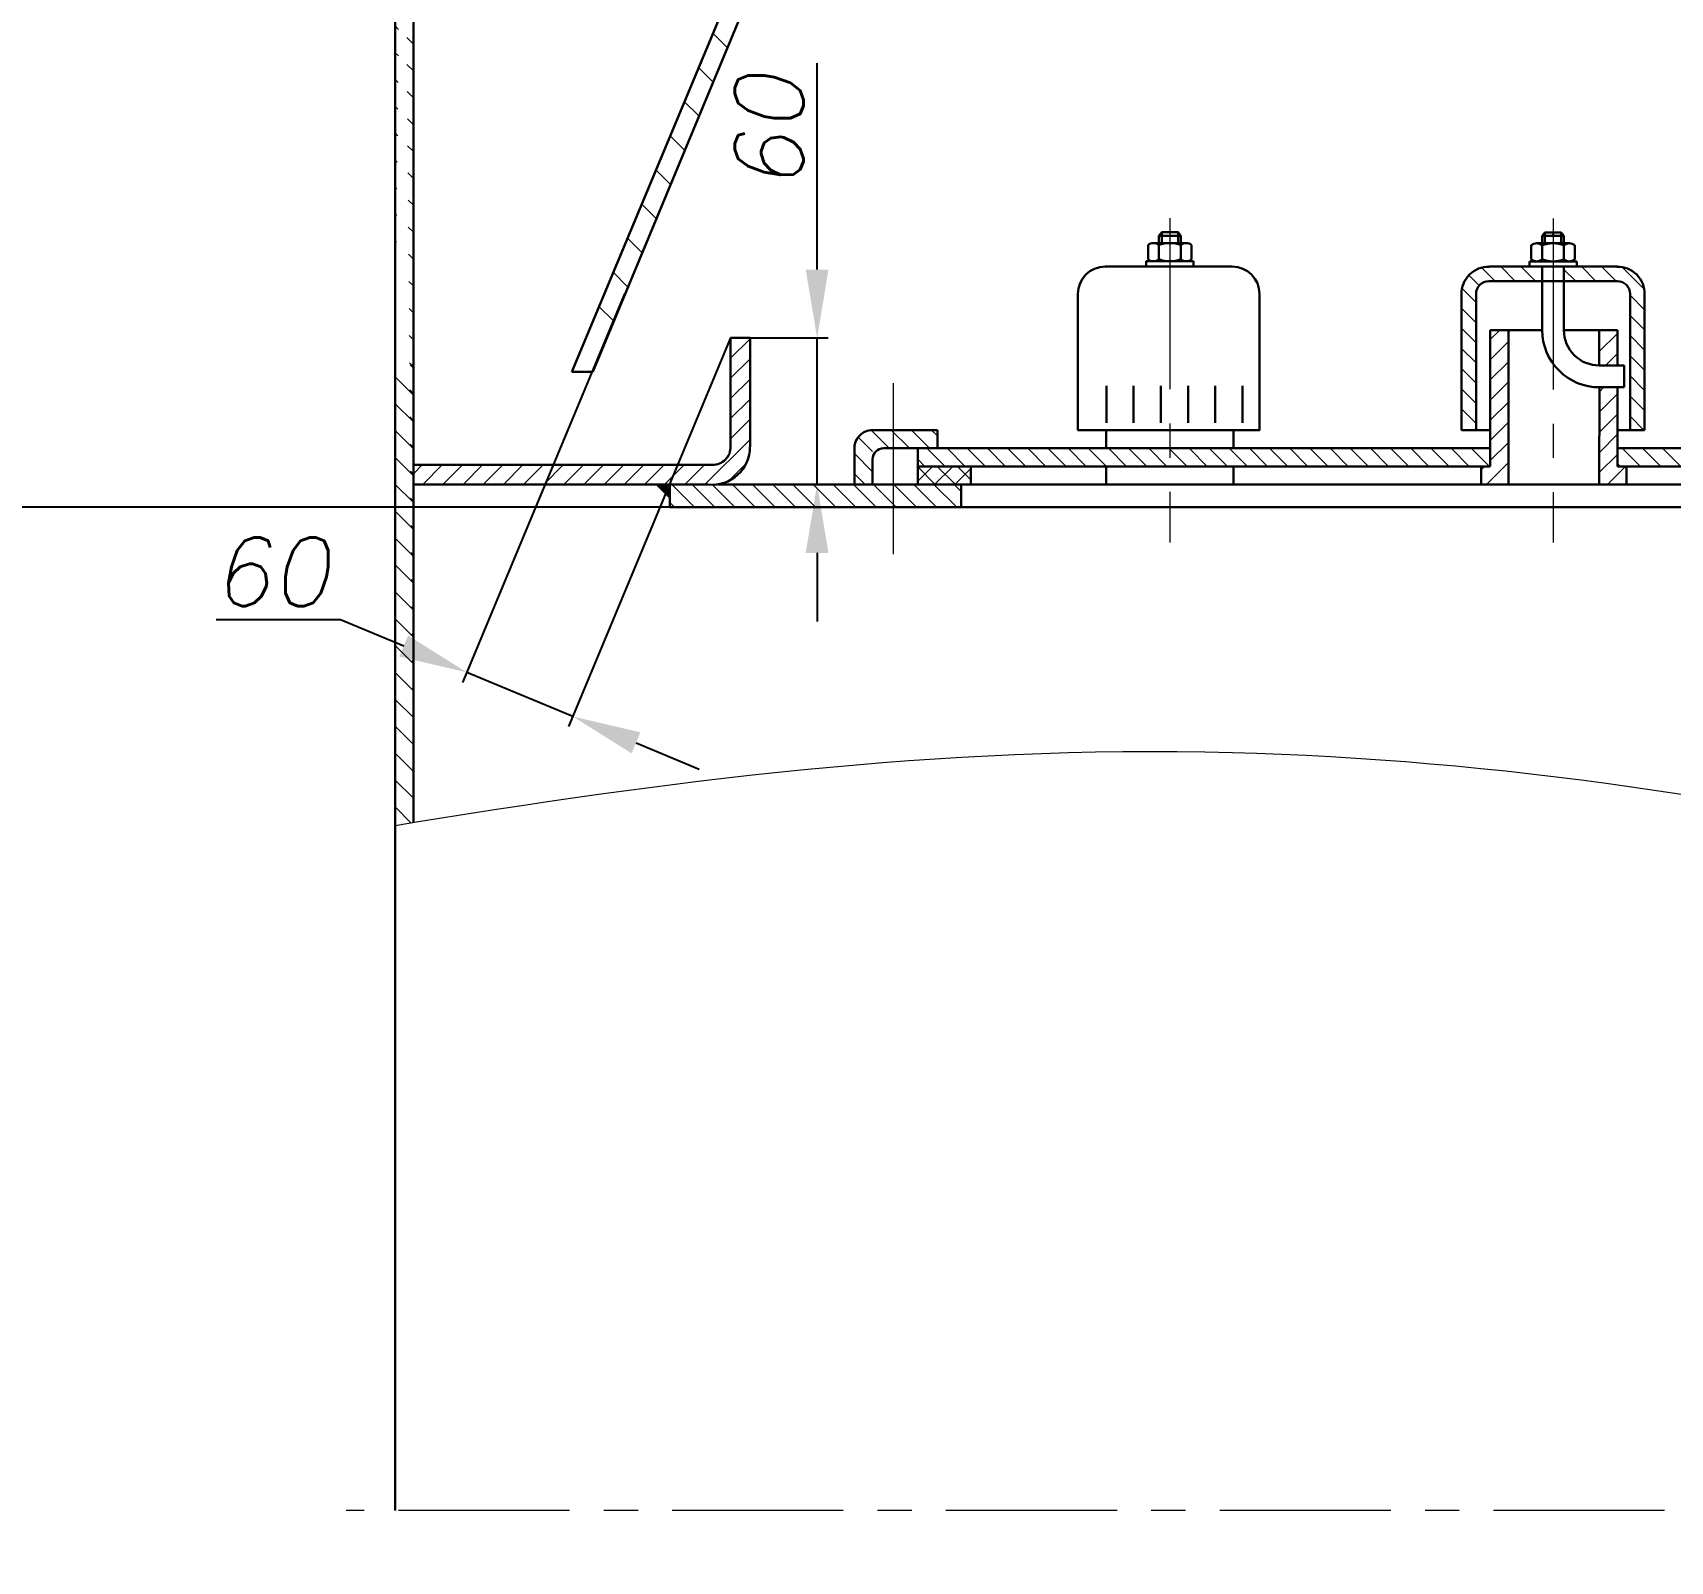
# Model space of a CAD drawing. Extents: x -45808 to 5458, y -9631 to 5897.
# Drawn here: x -44929 to -44330, y -3347 to -2788 of the extents above; entities that cross this region are included whole.
import ezdxf

# ---------------------------------------------------------------- set-up
doc = ezdxf.new("R2010")
doc.units = 0
doc.header["$LTSCALE"] = 50
doc.header["$MEASUREMENT"] = 0
doc.linetypes.add('CENTER', pattern=[2, 1.25, -0.25, 0.25, -0.25])
doc.layers.get('DEFPOINTS').update_dxf_attribs({"linetype": 'CONTINUOUS'})
for name, color, linetype, lineweight in [('Dam', 2, 'CONTINUOUS', 30), ('kthuoc', 3, 'CONTINUOUS', 13), ('Net manh', 3, 'CONTINUOUS', 13), ('Tam dut', 1, 'CENTER', 13)]:
    doc.layers.add(name, color=color, linetype=linetype, lineweight=lineweight)
doc.styles.add('chu2.5', font='txt.shx', dxfattribs={"oblique": 10, "height": 25})
doc.dimstyles.new('Copy of kichthuoc2.5', dxfattribs={"dimtxt": 25, "dimasz": 25, "dimexe": 4, "dimexo": 0, "dimgap": 5, "dimtad": 1, "dimdec": 0, "dimzin": 0, "dimdsep": 46, "dimtxsty": 'chu2.5', "dimcen": 5, "dimclrd": 256, "dimclre": 256, "dimclrt": 256, "dimadec": 0, "dimazin": 0, "dimtfac": 1, "dimtdec": 0, "dimtmove": 0, "dimatfit": 0, "dimfxl": 1, "dimtolj": 1, "dimtzin": 0, "dimarcsym": 0})
doc.dimstyles.new('kichthuoc2.5', dxfattribs={"dimtxt": 25, "dimasz": 25, "dimexe": 4, "dimexo": 0, "dimgap": 5, "dimtad": 1, "dimtoh": 1, "dimdec": 0, "dimzin": 0, "dimdsep": 46, "dimtxsty": 'chu2.5', "dimcen": 5, "dimclrd": 256, "dimclre": 256, "dimclrt": 256, "dimadec": 0, "dimazin": 0, "dimtfac": 1, "dimtdec": 0, "dimtmove": 0, "dimatfit": 0, "dimfxl": 1, "dimtolj": 1, "dimtzin": 0, "dimarcsym": 0})
pattern_1 = [(45, (-17245.7, -6663.9717), (-3.6828478, 3.6828478), [])]

# ---------------------------------------------------------------- blocks, each defined once
blk = doc.blocks.new('*D26')
at = {"layer": 'DEFPOINTS', "color": 0}
for p in [(-44549.91, -2628.5), (-44955.12, -2961.83), (-44643.84, -2961.83)]:
    blk.add_point(p, dxfattribs=at)
at = {"layer": 'kthuoc', "lineweight": -2}
for p, q in [((-44549.91, -2628.5), (-44959.12, -2628.5)), ((-44955.12, -2653.5), (-44955.12, -2936.83)), ((-44643.84, -2961.83), (-44959.12, -2961.83))]:
    blk.add_line(p, q, dxfattribs=at)
at = {"layer": 'kthuoc'}
for points in [[(-44959.29, -2653.5), (-44950.96, -2653.5), (-44955.12, -2628.5)], [(-44959.29, -2936.83), (-44950.96, -2936.83), (-44955.12, -2961.83)]]:
    blk.add_solid(points, dxfattribs=at)
at = {"layer": 'kthuoc', "insert": (-44972.62, -2795.17), "char_height": 25, "attachment_point": 5, "rotation": 90, "style": 'chu2.5'}
blk.add_mtext('\\A1;300', dxfattribs=at)
blk = doc.blocks.new('*D25')
at = {"layer": 'DEFPOINTS', "color": 0}
for p in [(-45149.95, -2286.87), (-45079.23, -4635.77), (-44759.59, -4635.77)]:
    blk.add_point(p, dxfattribs=at)
at = {"layer": 'kthuoc', "lineweight": -2}
for p, q in [((-45149.95, -2286.87), (-45075.23, -2286.87)), ((-45079.23, -2311.87), (-45079.23, -4610.77)), ((-44759.59, -4635.77), (-45083.23, -4635.77))]:
    blk.add_line(p, q, dxfattribs=at)
at = {"layer": 'kthuoc'}
for points in [[(-45083.4, -2311.87), (-45075.07, -2311.87), (-45079.23, -2286.87)], [(-45083.4, -4610.77), (-45075.07, -4610.77), (-45079.23, -4635.77)]]:
    blk.add_solid(points, dxfattribs=at)
at = {"layer": 'kthuoc', "insert": (-45096.73, -3461.32), "char_height": 25, "attachment_point": 5, "rotation": 90, "style": 'chu2.5'}
blk.add_mtext('\\A1;4000', dxfattribs=at)
blk = doc.blocks.new('*D4')
at = {"layer": 'DEFPOINTS', "color": 0}
for p in [(-45168.76, -2286.87), (-44762.59, -2286.87), (-44999.46, -7319.94)]:
    blk.add_point(p, dxfattribs=at)
at = {"layer": 'kthuoc', "lineweight": -2}
for p, q in [((-44762.59, -2286.87), (-45172.76, -2286.87)), ((-45168.76, -7294.94), (-45168.76, -2311.87)), ((-44999.46, -7319.94), (-45172.76, -7319.94))]:
    blk.add_line(p, q, dxfattribs=at)
at = {"layer": 'kthuoc'}
for points in [[(-45172.93, -2311.87), (-45164.6, -2311.87), (-45168.76, -2286.87)], [(-45172.93, -7294.94), (-45164.6, -7294.94), (-45168.76, -7319.94)]]:
    blk.add_solid(points, dxfattribs=at)
at = {"layer": 'kthuoc', "insert": (-45186.26, -4803.41), "char_height": 25, "attachment_point": 5, "rotation": 90, "style": 'chu2.5'}
blk.add_mtext('\\A1;7400', dxfattribs=at)
blk = doc.blocks.new('*D46')
at = {"layer": 'DEFPOINTS', "color": 0}
for p in [(-44712.4, -2883.86), (-44673.69, -2899.99), (-44770.04, -3022.17)]:
    blk.add_point(p, dxfattribs=at)
at = {"layer": 'Net manh', "lineweight": -2}
for p, q in [((-44712.4, -2883.86), (-44771.58, -3025.87)), ((-44673.69, -2899.99), (-44732.87, -3042)), ((-44816.19, -3002.94), (-44861.63, -3002.94)), ((-44793.11, -3012.56), (-44816.19, -3002.94)), ((-44731.33, -3038.3), (-44770.04, -3022.17)), ((-44708.25, -3047.92), (-44685.18, -3057.54))]:
    blk.add_line(p, q, dxfattribs=at)
at = {"layer": 'Net manh'}
for points in [[(-44791.51, -3008.71), (-44794.72, -3016.4), (-44770.04, -3022.17)], [(-44706.65, -3044.07), (-44709.86, -3051.77), (-44731.33, -3038.3)]]:
    blk.add_solid(points, dxfattribs=at)
at = {"layer": 'Net manh', "insert": (-44841.41, -2985.44), "char_height": 25, "attachment_point": 5, "style": 'chu2.5'}
blk.add_mtext('\\A1;60', dxfattribs=at)
blk = doc.blocks.new('*D47')
at = {"layer": 'DEFPOINTS', "color": 0}
for p in [(-44670.15, -2899.99), (-44642.09, -2953.54), (-44642.09, -2953.54)]:
    blk.add_point(p, dxfattribs=at)
at = {"layer": 'kthuoc', "lineweight": -2}
for p, q in [((-44642.09, -2874.99), (-44642.09, -2799.55)), ((-44670.15, -2899.99), (-44638.09, -2899.99)), ((-44642.09, -2953.54), (-44642.09, -2899.99)), ((-44642.09, -2953.54), (-44646.09, -2953.54)), ((-44642.09, -2978.54), (-44642.09, -3003.54))]:
    blk.add_line(p, q, dxfattribs=at)
at = {"layer": 'kthuoc'}
for points in [[(-44646.26, -2874.99), (-44637.93, -2874.99), (-44642.09, -2899.99)], [(-44646.26, -2978.54), (-44637.93, -2978.54), (-44642.09, -2953.54)]]:
    blk.add_solid(points, dxfattribs=at)
at = {"layer": 'kthuoc', "insert": (-44659.59, -2824.77), "char_height": 25, "attachment_point": 5, "rotation": 90, "style": 'chu2.5'}
blk.add_mtext('\\A1;60', dxfattribs=at)

msp = doc.modelspace()

# ---------------------------------------------------------------- hatches: boundary and pattern name
at = {"layer": 'Dam'}
h = msp.add_hatch(dxfattribs=at)
h.set_pattern_fill('ANSI31', color=2, scale=0.00066335, style=0)
h.set_pattern_definition([(135, (-44221.14758781, -7317.78568798), (5.86324030835e-05, 5.86324030835e-05), [])])
h.paths.add_polyline_path([(-44700.69, -2953.54), (-44695.94, -2953.54), (-44695.94, -2958.29)])
at = {"layer": 'Net manh'}
h = msp.add_hatch(dxfattribs=at)
h.set_pattern_fill('ANSI31', color=256, scale=55.555556, angle=90, style=0)
h.set_pattern_definition([(135, (-45077.059, -6315.665), (-4.910464, -4.910464), [])])
edge = h.paths.add_edge_path()
edge.add_line((-44789.59, -2290.87), (-44789.59, -3077.13))
edge.add_line((-44796.26, -2286.87), (-44796.26, -2907.12))
h = msp.add_hatch(dxfattribs=at)
h.set_pattern_fill('ANSI31', color=256, scale=100, angle=90, style=0)
h.set_pattern_definition([(135, (-393.232, 0), (-8.8388348, -8.8388348), [])])
h.paths.add_polyline_path([(-44659.51, -2586.45), (-44666.14, -2586.45), (-44666.14, -2754.76), (-44666.14, -2755.18), (-44726.03, -2898.13), (-44718.35, -2898.13), (-44659.51, -2756.93)])
h = msp.add_hatch(dxfattribs=at)
h.set_pattern_fill('ANSI31', color=256, scale=41.666667, angle=90, style=0)
h.set_pattern_definition([(135, (-17245.7, -6663.9717), (-3.6828478, -3.6828478), [])])
h.paths.add_polyline_path([(-44401.36, -2883.89, -0.414214), (-44396.72, -2879.25), (-44383.45, -2879.25), (-44377.2, -2879.25), (-44377.2, -2873.94), (-44383.45, -2873.94), (-44396.72, -2873.94, 0.414214), (-44406.67, -2883.89), (-44406.67, -2933.64), (-44401.61, -2933.64)])
h.paths.add_polyline_path([(-44339.77, -2883.89, 0.414214), (-44349.72, -2873.94), (-44362.98, -2873.94), (-44369.24, -2873.94), (-44369.24, -2879.25), (-44362.98, -2879.25), (-44349.72, -2879.25, -0.414214), (-44345.07, -2883.89), (-44345.07, -2933.64), (-44339.77, -2933.64)])
h = msp.add_hatch(dxfattribs=at)
h.set_pattern_fill('ANSI31', color=256, scale=41.666667, style=0)
h.set_pattern_definition([(45, (-393.232, 0), (-3.6828478, 3.6828478), [])])
h.paths.add_polyline_path([(-44666.6, -2939.81), (-44666.6, -2899.99), (-44667.02, -2899.99), (-44673.28, -2899.99), (-44673.69, -2899.99), (-44673.69, -2939.7, -0.429065), (-44680.33, -2946.37), (-44789.18, -2946.37), (-44789.59, -2946.37), (-44789.59, -2953.54), (-44689.94, -2953.54), (-44681.74, -2953.54, 0.441036)])
h = msp.add_hatch(dxfattribs=at)
h.set_pattern_fill('ANSI31', color=256, scale=41.666667, style=0)
h.set_pattern_definition(pattern_1)
h.paths.add_polyline_path([(-44389.52, -2897.16), (-44396.15, -2897.16), (-44396.15, -2946.91), (-44397.96, -2946.91), (-44399.47, -2946.91), (-44399.47, -2953.54), (-44389.52, -2953.54)])
h = msp.add_hatch(dxfattribs=at)
h.set_pattern_fill('ANSI31', color=256, scale=41.666667, style=0)
h.set_pattern_definition(pattern_1)
h.paths.add_polyline_path([(-44349.72, -2897.16), (-44356.35, -2897.16), (-44356.35, -2910.04), (-44349.72, -2910.04)])
h = msp.add_hatch(dxfattribs=at)
h.set_pattern_fill('ANSI31', color=256, scale=55.555556, angle=90, style=0)
h.set_pattern_definition([(135, (-393.232, 0), (-4.9104638, -4.9104638), [])])
edge = h.paths.add_edge_path()
edge.add_line((-44789.59, -2909.85), (-44796.26, -2909.85))
edge.add_line((-44796.26, -2909.85), (-44796.26, -3078.22))
edge.add_spline(control_points=[(-44796.26, -3078.22), (-44794.04, -3077.86), (-44791.82, -3077.5), (-44789.59, -3077.13)], knot_values=[1863.433771, 1863.433771, 1863.433771, 1863.433771, 1875.610989, 1875.610989, 1875.610989, 1875.610989], degree=3, periodic=0)
edge.add_line((-44789.59, -3077.13), (-44789.59, -2909.85))
h = msp.add_hatch(dxfattribs=at)
h.set_pattern_fill('ANSI31', color=256, scale=41.666667, style=0)
h.set_pattern_definition(pattern_1)
h.paths.add_polyline_path([(-44349.72, -2918), (-44356.25, -2918), (-44356.35, -2953.51), (-44346.4, -2953.54), (-44346.4, -2946.91), (-44349.72, -2946.91)])
h = msp.add_hatch(dxfattribs=at)
h.set_pattern_fill('ANSI31', color=256, scale=41.666667, angle=90, style=0)
h.set_pattern_definition([(135, (-17321.789, -6663.9717), (-3.6828478, -3.6828478), [])])
h.paths.add_polyline_path([(-44621.84, -2933.64), (-44598.14, -2933.64), (-44598.14, -2940.27), (-44621.84, -2940.27), (-44621.84, -2953.54), (-44628.48, -2953.54), (-44628.48, -2940.27, -0.414214)])
h = msp.add_hatch(dxfattribs=at)
h.set_pattern_fill('ANSI31', color=256, scale=41.666667, angle=90, style=0)
h.set_pattern_definition([(135, (-39927.7703, -9374.889), (-3.6828478, -3.6828478), [])])
h.paths.add_polyline_path([(-44589.11, -2940.27), (-44605.34, -2940.27), (-44605.34, -2946.91), (-44513.22, -2946.91), (-44513.22, -2940.27)])
h.paths.add_polyline_path([(-44396.15, -2946.91), (-44396.15, -2940.27), (-44513.22, -2940.27), (-44513.22, -2946.91)])
h = msp.add_hatch(dxfattribs=at)
h.set_pattern_fill('ANSI31', color=256, scale=41.666667, angle=90, style=0)
h.set_pattern_definition([(135, (-39924.146, -9374.889), (-3.6828478, -3.6828478), [])])
h.paths.add_polyline_path([(-44294.7, -2946.91), (-44294.7, -2940.27), (-44349.69, -2940.27), (-44349.69, -2946.91), (-44346.4, -2946.91)])
h = msp.add_hatch(dxfattribs=at)
h.set_pattern_fill('ANSI37', color=256, scale=41.666667, style=0)
h.set_pattern_definition([(45, (-19717.7116, -6702.5597), (-3.6828478, 3.6828478), []), (135, (-19717.7116, -6702.5597), (-3.6828478, -3.6828478), [])])
h.paths.add_polyline_path([(-44585.93, -2946.91), (-44605.34, -2946.91), (-44605.34, -2953.54), (-44585.93, -2953.54)])
h = msp.add_hatch(dxfattribs=at)
h.set_pattern_fill('ANSI31', color=256, scale=41.66667, angle=90, style=0)
h.paths.add_polyline_path([(-44679.14, -2953.54, -0.047094), (-44681.74, -2953.54), (-44695.94, -2953.54), (-44695.94, -2961.83), (-44614.29, -2961.83), (-44614.29, -2953.54)])
h.paths.add_polyline_path([(-44589.5, -2961.83), (-44589.5, -2953.54), (-44614.29, -2953.54), (-44614.29, -2961.83)])

# ---------------------------------------------------------------- linework, layer by layer
at = {"layer": 'Dam', "color": 2}
for p, q in [((-44796.26, -2286.87), (-44796.26, -2907.12)), ((-44789.59, -2290.87), (-44789.59, -3077.13)), ((-44666.14, -2755.18), (-44731.68, -2912.33)), ((-44659.51, -2756.93), (-44723.98, -2912.33)), ((-44673.69, -2939.7), (-44673.69, -2899.99)), ((-44673.28, -2899.99), (-44673.69, -2899.99)), ((-44667.02, -2899.99), (-44673.28, -2899.99)), ((-44667.02, -2899.99), (-44666.6, -2899.99)), ((-44666.6, -2939.81), (-44666.6, -2899.99)), ((-44796.26, -2907.12), (-44796.26, -3078.22)), ((-44673.69, -2905.29), (-44673.69, -2904.87)), ((-44731.68, -2912.33), (-44723.98, -2912.33)), ((-44789.18, -2946.37), (-44789.59, -2946.37)), ((-44789.59, -2946.37), (-44789.59, -2953.12)), ((-44680.33, -2946.37), (-44789.18, -2946.37)), ((-44789.59, -2953.12), (-44789.59, -2953.54)), ((-44689.94, -2953.54), (-44789.59, -2953.54)), ((-44699.36, -2953.54), (-44704.34, -2953.54)), ((-44700.69, -2953.54), (-44695.94, -2958.29)), ((-44700.69, -2953.54), (-44695.94, -2958.29)), ((-44695.94, -2961.83), (-44695.94, -2953.54)), ((-44689.94, -2953.54), (-44681.74, -2953.54)), ((-44611.73, -2953.54), (-44678.31, -2953.54)), ((-44796.26, -2961.76), (-44796.26, -3328.44)), ((-44293.23, -2961.83), (-44695.94, -2961.83)), ((-44796.26, -2970.09), (-44796.26, -3073.79))]:
    msp.add_line(p, q, dxfattribs=at)
at = {"layer": 'Dam'}
for p, q in [((-44519.19, -2865.32), (-44507.25, -2865.32)), ((-44517.2, -2862.66), (-44516.2, -2861.33)), ((-44517.2, -2862.66), (-44513.22, -2862.66)), ((-44517.2, -2862.66), (-44517.2, -2865.32)), ((-44513.22, -2861.33), (-44516.2, -2861.33)), ((-44516.2, -2861.33), (-44516.2, -2865.32)), ((-44513.22, -2861.33), (-44510.23, -2861.33)), ((-44509.24, -2862.66), (-44513.22, -2862.66)), ((-44510.23, -2861.33), (-44510.23, -2865.32)), ((-44510.23, -2861.33), (-44509.24, -2862.66)), ((-44509.24, -2865.32), (-44509.24, -2862.66)), ((-44379.19, -2865.39), (-44373.22, -2865.39)), ((-44379.19, -2865.39), (-44373.22, -2865.39)), ((-44379.19, -2865.39), (-44373.22, -2865.39)), ((-44379.19, -2865.39), (-44373.22, -2865.39)), ((-44376.2, -2861.41), (-44377.2, -2862.73)), ((-44376.2, -2861.41), (-44377.2, -2862.73)), ((-44376.2, -2861.41), (-44377.2, -2862.73)), ((-44376.2, -2861.41), (-44377.2, -2862.73)), ((-44377.2, -2862.73), (-44373.22, -2862.73)), ((-44377.2, -2865.39), (-44377.2, -2862.73)), ((-44377.2, -2862.73), (-44377.2, -2865.39)), ((-44377.2, -2865.39), (-44377.2, -2862.73)), ((-44377.2, -2862.73), (-44377.2, -2865.39)), ((-44377.2, -2862.73), (-44377.2, -2865.39)), ((-44377.2, -2865.39), (-44377.2, -2862.73)), ((-44377.2, -2862.73), (-44373.22, -2862.73)), ((-44377.2, -2862.73), (-44373.22, -2862.73)), ((-44377.2, -2862.73), (-44377.2, -2865.39)), ((-44377.2, -2865.39), (-44377.2, -2862.73)), ((-44377.2, -2862.73), (-44373.22, -2862.73)), ((-44373.22, -2861.41), (-44376.2, -2861.41)), ((-44376.2, -2861.41), (-44376.2, -2865.39)), ((-44376.2, -2861.41), (-44376.2, -2865.39)), ((-44376.2, -2861.41), (-44376.2, -2865.39)), ((-44373.22, -2861.41), (-44376.2, -2861.41)), ((-44373.22, -2861.41), (-44376.2, -2861.41)), ((-44373.22, -2861.41), (-44376.2, -2861.41)), ((-44376.2, -2861.41), (-44376.2, -2865.39)), ((-44373.22, -2862.73), (-44373.22, -2861.41)), ((-44373.22, -2862.73), (-44373.22, -2861.41)), ((-44373.22, -2862.73), (-44373.22, -2861.41)), ((-44373.22, -2862.73), (-44373.22, -2861.41)), ((-44373.22, -2861.41), (-44370.23, -2861.41)), ((-44373.22, -2861.41), (-44370.23, -2861.41)), ((-44373.22, -2861.41), (-44370.23, -2861.41)), ((-44373.22, -2861.41), (-44370.23, -2861.41)), ((-44369.24, -2862.73), (-44373.22, -2862.73)), ((-44369.24, -2862.73), (-44373.22, -2862.73)), ((-44369.24, -2862.73), (-44373.22, -2862.73)), ((-44369.24, -2862.73), (-44373.22, -2862.73)), ((-44367.25, -2865.39), (-44373.22, -2865.39)), ((-44367.25, -2865.39), (-44373.22, -2865.39)), ((-44367.25, -2865.39), (-44373.22, -2865.39)), ((-44367.25, -2865.39), (-44373.22, -2865.39)), ((-44370.23, -2861.41), (-44370.23, -2865.39)), ((-44370.23, -2861.41), (-44369.24, -2862.73)), ((-44370.23, -2861.41), (-44370.23, -2865.39)), ((-44370.23, -2861.41), (-44369.24, -2862.73)), ((-44370.23, -2861.41), (-44369.24, -2862.73)), ((-44370.23, -2861.41), (-44370.23, -2865.39)), ((-44370.23, -2861.41), (-44369.24, -2862.73)), ((-44370.23, -2861.41), (-44370.23, -2865.39)), ((-44369.24, -2862.73), (-44369.24, -2865.39)), ((-44369.24, -2862.73), (-44369.24, -2865.39)), ((-44369.24, -2862.73), (-44369.24, -2865.39)), ((-44369.24, -2862.73), (-44369.24, -2865.39)), ((-44521.18, -2871.21), (-44521.18, -2866.06)), ((-44517.2, -2866), (-44517.2, -2871.27)), ((-44509.24, -2866), (-44509.24, -2871.27)), ((-44505.26, -2866.06), (-44505.26, -2871.21)), ((-44381.18, -2866.13), (-44381.18, -2871.28)), ((-44381.18, -2871.28), (-44381.18, -2866.13)), ((-44381.18, -2866.13), (-44381.18, -2871.28)), ((-44381.18, -2871.28), (-44381.18, -2866.13)), ((-44381.18, -2871.28), (-44381.18, -2866.13)), ((-44381.18, -2866.13), (-44381.18, -2871.28)), ((-44381.18, -2871.28), (-44381.18, -2866.13)), ((-44381.18, -2866.13), (-44381.18, -2871.28)), ((-44377.2, -2866.07), (-44377.2, -2871.34)), ((-44377.2, -2866.07), (-44377.2, -2871.34)), ((-44377.2, -2866.07), (-44377.2, -2871.34)), ((-44377.2, -2866.07), (-44377.2, -2871.34)), ((-44369.24, -2866.07), (-44369.24, -2871.34)), ((-44369.24, -2866.07), (-44369.24, -2871.34)), ((-44369.24, -2866.07), (-44369.24, -2871.34)), ((-44369.24, -2866.07), (-44369.24, -2871.34)), ((-44365.26, -2871.28), (-44365.26, -2866.13)), ((-44365.26, -2871.28), (-44365.26, -2866.13)), ((-44365.26, -2871.28), (-44365.26, -2866.13)), ((-44365.26, -2871.28), (-44365.26, -2866.13)), ((-44521.84, -2871.95), (-44504.59, -2871.95)), ((-44521.84, -2873.94), (-44521.84, -2871.95)), ((-44504.59, -2871.95), (-44504.59, -2873.94)), ((-44383.45, -2873.94), (-44377.2, -2873.94)), ((-44382.88, -2873.94), (-44372.93, -2873.94)), ((-44382.88, -2873.94), (-44372.93, -2873.94)), ((-44381.84, -2872.02), (-44381.84, -2874.01)), ((-44381.84, -2872.02), (-44381.84, -2874.01)), ((-44381.84, -2872.02), (-44381.84, -2873.94)), ((-44381.84, -2872.02), (-44381.84, -2874.01)), ((-44364.59, -2872.02), (-44381.84, -2872.02)), ((-44364.59, -2872.02), (-44381.84, -2872.02)), ((-44364.59, -2872.02), (-44381.84, -2872.02)), ((-44377.2, -2873.94), (-44377.2, -2875.34)), ((-44377.2, -2873.94), (-44377.2, -2875.34)), ((-44377.2, -2879.25), (-44377.2, -2873.94)), ((-44376.2, -2873.94), (-44377.2, -2873.94)), ((-44377.2, -2873.94), (-44377.2, -2875.34)), ((-44377.2, -2875.34), (-44377.2, -2879.25)), ((-44377.2, -2875.34), (-44377.2, -2879.25)), ((-44369.24, -2873.94), (-44376.2, -2873.94)), ((-44362.98, -2873.94), (-44372.93, -2873.94)), ((-44362.98, -2873.94), (-44372.93, -2873.94)), ((-44369.24, -2873.94), (-44369.24, -2875.34)), ((-44369.24, -2873.94), (-44369.24, -2875.34)), ((-44362.98, -2873.94), (-44369.24, -2873.94)), ((-44369.24, -2879.25), (-44369.24, -2873.94)), ((-44369.24, -2873.94), (-44369.24, -2875.34)), ((-44369.24, -2875.34), (-44369.24, -2879.25)), ((-44369.24, -2875.34), (-44369.24, -2879.25)), ((-44369.24, -2875.34), (-44369.24, -2879.25)), ((-44364.59, -2874.01), (-44364.59, -2872.02)), ((-44364.59, -2873.94), (-44364.59, -2872.02)), ((-44364.59, -2874.01), (-44364.59, -2872.02)), ((-44376.2, -2879.25), (-44383.45, -2879.25)), ((-44377.2, -2879.25), (-44377.2, -2897.16)), ((-44362.98, -2879.25), (-44376.2, -2879.25)), ((-44362.98, -2879.25), (-44376.2, -2879.25)), ((-44369.24, -2879.25), (-44369.24, -2897.16)), ((-44406.67, -2884.08), (-44406.67, -2933.64)), ((-44401.36, -2883.89), (-44401.36, -2933.64)), ((-44377.2, -2897.16), (-44396.15, -2897.16)), ((-44396.15, -2897.16), (-44393.83, -2897.16)), ((-44396.15, -2946.91), (-44396.15, -2897.16)), ((-44389.52, -2953.54), (-44389.52, -2897.16)), ((-44369.24, -2897.16), (-44356.35, -2897.16)), ((-44356.35, -2897.16), (-44356.35, -2910.04)), ((-44356.35, -2909.76), (-44356.35, -2897.16)), ((-44356.35, -2897.16), (-44349.72, -2897.16)), ((-44349.72, -2910.04), (-44349.72, -2897.16)), ((-44356.35, -2910.04), (-44347.27, -2910.04)), ((-44347.27, -2910.04), (-44347.27, -2918)), ((-44536.41, -2931.02), (-44536.41, -2917.48)), ((-44526.46, -2931.02), (-44526.46, -2917.48)), ((-44516.51, -2931.02), (-44516.51, -2917.48)), ((-44506.56, -2931.02), (-44506.56, -2917.48)), ((-44496.61, -2931.02), (-44496.61, -2917.48)), ((-44486.66, -2931.02), (-44486.66, -2917.48)), ((-44356.25, -2918), (-44356.35, -2953.54)), ((-44356.25, -2918), (-44349.72, -2918)), ((-44349.72, -2918), (-44347.27, -2918)), ((-44349.72, -2946.91), (-44349.72, -2918)), ((-44598.14, -2933.64), (-44598.14, -2940.27)), ((-44536.43, -2933.64), (-44536.43, -2940.27)), ((-44490, -2933.64), (-44490, -2940.27)), ((-44480.47, -2933.64), (-44490, -2933.64)), ((-44401.61, -2933.64), (-44406.67, -2933.64)), ((-44406.1, -2933.64), (-44404.77, -2933.64)), ((-44406.1, -2933.64), (-44406.1, -2933.64)), ((-44404.77, -2933.64), (-44396.15, -2933.64)), ((-44401.61, -2933.64), (-44396.15, -2933.64)), ((-44396.15, -2933.64), (-44396.15, -2946.91)), ((-44396.15, -2933.64), (-44396.15, -2946.91)), ((-44339.77, -2933.64), (-44349.72, -2933.64)), ((-44339.77, -2933.64), (-44349.72, -2933.64)), ((-44339.77, -2933.64), (-44349.72, -2933.64)), ((-44605.34, -2953.54), (-44605.34, -2940.27)), ((-44605.34, -2940.27), (-44605.34, -2953.54)), ((-44589.11, -2940.27), (-44396.15, -2940.27)), ((-44401.03, -2940.27), (-44396.15, -2940.27)), ((-44396.15, -2940.27), (-44396.15, -2946.91)), ((-44294.2, -2940.27), (-44349.69, -2940.27)), ((-44349.69, -2940.27), (-44349.69, -2946.91)), ((-44621.84, -2946.91), (-44621.84, -2944.27)), ((-44605.34, -2946.91), (-44396.15, -2946.91)), ((-44543.07, -2946.91), (-44546.39, -2946.91)), ((-44536.43, -2946.91), (-44536.43, -2953.54)), ((-44490, -2946.91), (-44490, -2953.54)), ((-44396.15, -2946.91), (-44401.03, -2946.91)), ((-44399.47, -2946.91), (-44396.15, -2946.91)), ((-44399.47, -2953.54), (-44399.47, -2946.91)), ((-44349.72, -2946.91), (-44346.4, -2946.91)), ((-44293.07, -2946.91), (-44349.72, -2946.91)), ((-44346.4, -2953.54), (-44346.4, -2946.91)), ((-44659.51, -2953.54), (-44293.07, -2953.54)), ((-44589.5, -2953.54), (-44589.5, -2961.83)), ((-44396.15, -2953.54), (-44399.47, -2953.54)), ((-44294.7, -2961.83), (-44659.51, -2961.83))]:
    msp.add_line(p, q, dxfattribs=at)
for points in [[(-44536.85, -2873.94), (-44490.42, -2873.94)], [(-44396.72, -2873.94), (-44383.45, -2873.94)], [(-44349.72, -2873.94), (-44362.98, -2873.94)], [(-44396.72, -2879.25), (-44383.45, -2879.25)], [(-44349.72, -2879.25), (-44362.98, -2879.25)], [(-44480.47, -2883.89), (-44480.47, -2933.64), (-44546.8, -2933.64), (-44546.8, -2883.89)], [(-44345.07, -2933.64), (-44345.07, -2883.89)], [(-44339.77, -2933.64), (-44339.77, -2883.89)], [(-44621.84, -2933.64), (-44598.14, -2933.64)], [(-44612.81, -2940.27), (-44589.11, -2940.27)]]:
    msp.add_lwpolyline(points, dxfattribs=at)
for points in [[(-44628.48, -2953.54), (-44628.48, -2940.27, -0.414214), (-44621.84, -2933.64)], [(-44628.48, -2953.54), (-44628.48, -2940.27, -0.15043), (-44627.33, -2936.54, -0.15043)], [(-44621.84, -2953.54), (-44621.84, -2944.27, -0.414214), (-44617.84, -2940.27), (-44594.31, -2940.27)]]:
    msp.add_lwpolyline(points, format="xyb", dxfattribs=at)
msp.add_lwpolyline([(-44585.93, -2953.54), (-44605.34, -2953.54), (-44605.34, -2946.91), (-44585.93, -2946.91)], close=True, dxfattribs=at)
for centre, radius, start, end in [((-44519.19, -2868.36), 3.04, 49.11761, 130.88239), ((-44513.22, -2877.26), 11.94, 90, 109.72029), ((-44513.22, -2877.26), 11.94, 70.27971, 90), ((-44507.25, -2868.36), 3.04, 49.11761, 130.88239), ((-44379.19, -2868.43), 3.04, 49.11761, 130.88239), ((-44379.19, -2868.43), 3.04, 49.11761, 130.88239), ((-44379.19, -2868.43), 3.04, 49.11761, 130.88239), ((-44379.19, -2868.43), 3.04, 49.11761, 130.88239), ((-44373.22, -2877.33), 11.94, 90, 109.72029), ((-44373.22, -2877.33), 11.94, 90, 109.72029), ((-44373.22, -2877.33), 11.94, 90, 109.72029), ((-44373.22, -2877.33), 11.94, 90, 109.72029), ((-44373.22, -2877.33), 11.94, 70.27971, 90), ((-44373.22, -2877.33), 11.94, 70.27971, 90), ((-44373.22, -2877.33), 11.94, 70.27971, 90), ((-44373.22, -2877.33), 11.94, 70.27971, 90), ((-44367.25, -2868.43), 3.04, 49.11761, 130.88239), ((-44367.25, -2868.43), 3.04, 49.11761, 130.88239), ((-44367.25, -2868.43), 3.04, 49.11761, 130.88239), ((-44367.25, -2868.43), 3.04, 49.11761, 130.88239), ((-44519.19, -2868.91), 3.04, 229.11761, 310.88239), ((-44513.22, -2860.01), 11.94, 250.27971, 270), ((-44513.22, -2860.01), 11.94, 270, 289.72029), ((-44507.25, -2868.91), 3.04, 229.11761, 310.88239), ((-44379.19, -2868.98), 3.04, 229.11761, 310.88239), ((-44379.19, -2868.98), 3.04, 229.11761, 310.88239), ((-44379.19, -2868.98), 3.04, 229.11761, 310.88239), ((-44379.19, -2868.98), 3.04, 229.11761, 310.88239), ((-44373.22, -2860.08), 11.94, 250.27971, 270), ((-44373.22, -2860.08), 11.94, 250.27971, 270), ((-44373.22, -2860.08), 11.94, 250.27971, 270), ((-44373.22, -2860.08), 11.94, 250.27971, 270), ((-44373.22, -2860.08), 11.94, 270, 289.72029), ((-44373.22, -2860.08), 11.94, 270, 289.72029), ((-44373.22, -2860.08), 11.94, 270, 289.72029), ((-44373.22, -2860.08), 11.94, 270, 289.72029), ((-44367.25, -2868.98), 3.04, 229.11761, 310.88239), ((-44367.25, -2868.98), 3.04, 229.11761, 310.88239), ((-44367.25, -2868.98), 3.04, 229.11761, 310.88239), ((-44367.25, -2868.98), 3.04, 229.11761, 310.88239), ((-44536.85, -2883.89), 9.95, 90, 180), ((-44490.42, -2883.89), 9.95, 0, 90), ((-44396.72, -2883.89), 9.95, 88.89569, 181.10431), ((-44349.72, -2883.89), 9.95, 358.89569, 91.10431), ((-44396.72, -2883.89), 4.64, 90, 180), ((-44349.72, -2883.89), 4.64, 0, 90), ((-44356.35, -2897.16), 20.85, 180, 270.27405), ((-44356.35, -2897.16), 12.89, 180, 270.01205)]:
    msp.add_arc(centre, radius, start, end, dxfattribs=at)
at = {"layer": 'Dam', "color": 2}
for centre, radius, start, end in [((-44680.44, -2939.77), 13.83, 264.60745, 359.80428), ((-44680.18, -2939.88), 6.49, 268.72002, 1.61001)]:
    msp.add_arc(centre, radius, start, end, dxfattribs=at)
at = {"layer": 'kthuoc'}
msp.add_open_spline([(-43782.97, -3221.23), (-43899.3, -3253.44), (-43995.07, -3132.65), (-44423.78, -3025.53), (-44697.54, -3062.01), (-44796.26, -3078.22)], degree=3, knots=[0, 0, 0, 0, 382.093937, 1334.610999, 1875.610989, 1875.610989, 1875.610989, 1875.610989], dxfattribs=at)
at = {"layer": 'Tam dut'}
for p, q in [((-44513.22, -2856.24), (-44513.22, -2974.69)), ((-44373.22, -2856.32), (-44373.22, -2974.76)), ((-44614.29, -2916.45), (-44614.29, -2980.49)), ((-43732.51, -3328.44), (-44814.11, -3328.44))]:
    msp.add_line(p, q, dxfattribs=at)

# ---------------------------------------------------------------- dimensions: what is measured, and where the dimension line sits
at = {"layer": 'kthuoc'}
for base, p1, p2, text, picture, middle in [((-45168.76, -2286.87), (-44999.46, -7319.94), (-44762.59, -2286.87), '7400', '*D4', (-45186.26, -4803.41)), ((-45079.23, -4635.77), (-45149.95, -2286.87), (-44759.59, -4635.77), '4000', '*D25', (-45096.73, -3461.32)), ((-44955.12, -2961.83), (-44549.91, -2628.5), (-44643.84, -2961.83), '300', '*D26', (-44972.62, -2795.17))]:
    dim = msp.add_linear_dim(base=base, p1=p1, p2=p2, angle=90, text=text, dimstyle='kichthuoc2.5', dxfattribs=at)
    dim.commit()
    dim.dimension.update_dxf_attribs({"geometry": picture, "text_midpoint": middle})
dim = msp.add_linear_dim(base=(-44642.09, -2953.54), p1=(-44670.15, -2899.99), p2=(-44642.09, -2953.54), angle=90, text='60', dimstyle='Copy of kichthuoc2.5', dxfattribs=at)
dim.commit()
dim.dimension.update_dxf_attribs({"geometry": '*D47', "text_midpoint": (-44642.09, -2824.77), "dimtype": 160})
at = {"layer": 'Net manh'}
dim = msp.add_aligned_dim(p1=(-44673.69, -2899.99), p2=(-44712.4, -2883.86), distance=149.85, text='60', dimstyle='kichthuoc2.5', dxfattribs=at)
dim.commit()
dim.dimension.update_dxf_attribs({"geometry": '*D46', "text_midpoint": (-44841.41, -2985.44)})

doc.saveas('drawing.dxf')
